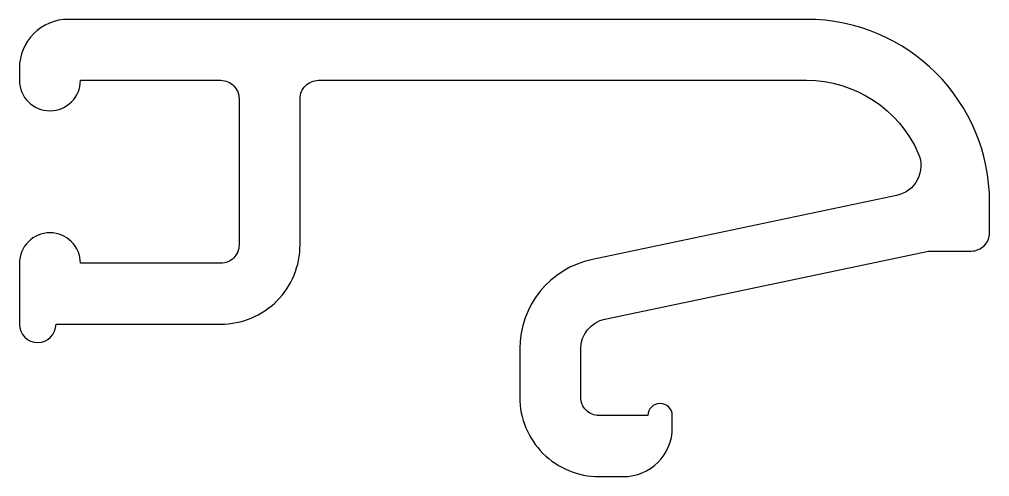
# Model space of a CAD drawing. Extents: x 488.5 to 504.4, y 729 to 736.5.
import ezdxf

# ---------------------------------------------------------------- set-up
doc = ezdxf.new("R2010")
doc.units = 0
doc.linetypes.add('SLD-SOLID', pattern=[0])
doc.layers.get('0').update_dxf_attribs({"linetype": 'CONTINUOUS'})

msp = doc.modelspace()

# ---------------------------------------------------------------- linework, layer by layer
at = {"color": 7, "linetype": 'SLD-SOLID'}
msp.add_lwpolyline([(488.516, 735.479, 1), (489.516, 735.479), (491.816, 735.479, -0.414214), (492.116, 735.179), (492.116, 732.779, -0.414214), (491.816, 732.479), (489.516, 732.479, 1), (488.516, 732.479), (488.516, 731.479, 1), (489.116, 731.479), (491.816, 731.479, 0.414214), (493.116, 732.779), (493.116, 735.179, -0.414214), (493.416, 735.479), (501.416, 735.479, -0.297989), (503.248, 734.28, -0.47557), (502.893, 733.591), (497.907, 732.541, 0.354665), (496.716, 731.073), (496.716, 730.279, 0.414214), (498.016, 728.979), (498.416, 728.979, 0.414214), (499.216, 729.779), (499.216, 729.979, 1), (498.816, 729.979), (498.016, 729.979, -0.414214), (497.716, 730.279), (497.716, 731.073, -0.354665), (498.113, 731.562), (503.416, 732.679), (504.116, 732.679, 0.414214), (504.416, 732.979), (504.416, 733.479, 0.414213), (501.416, 736.479), (489.316, 736.479, 0.414214), (488.516, 735.679)], format="xyb", close=True, dxfattribs=at)

doc.saveas('drawing.dxf')
